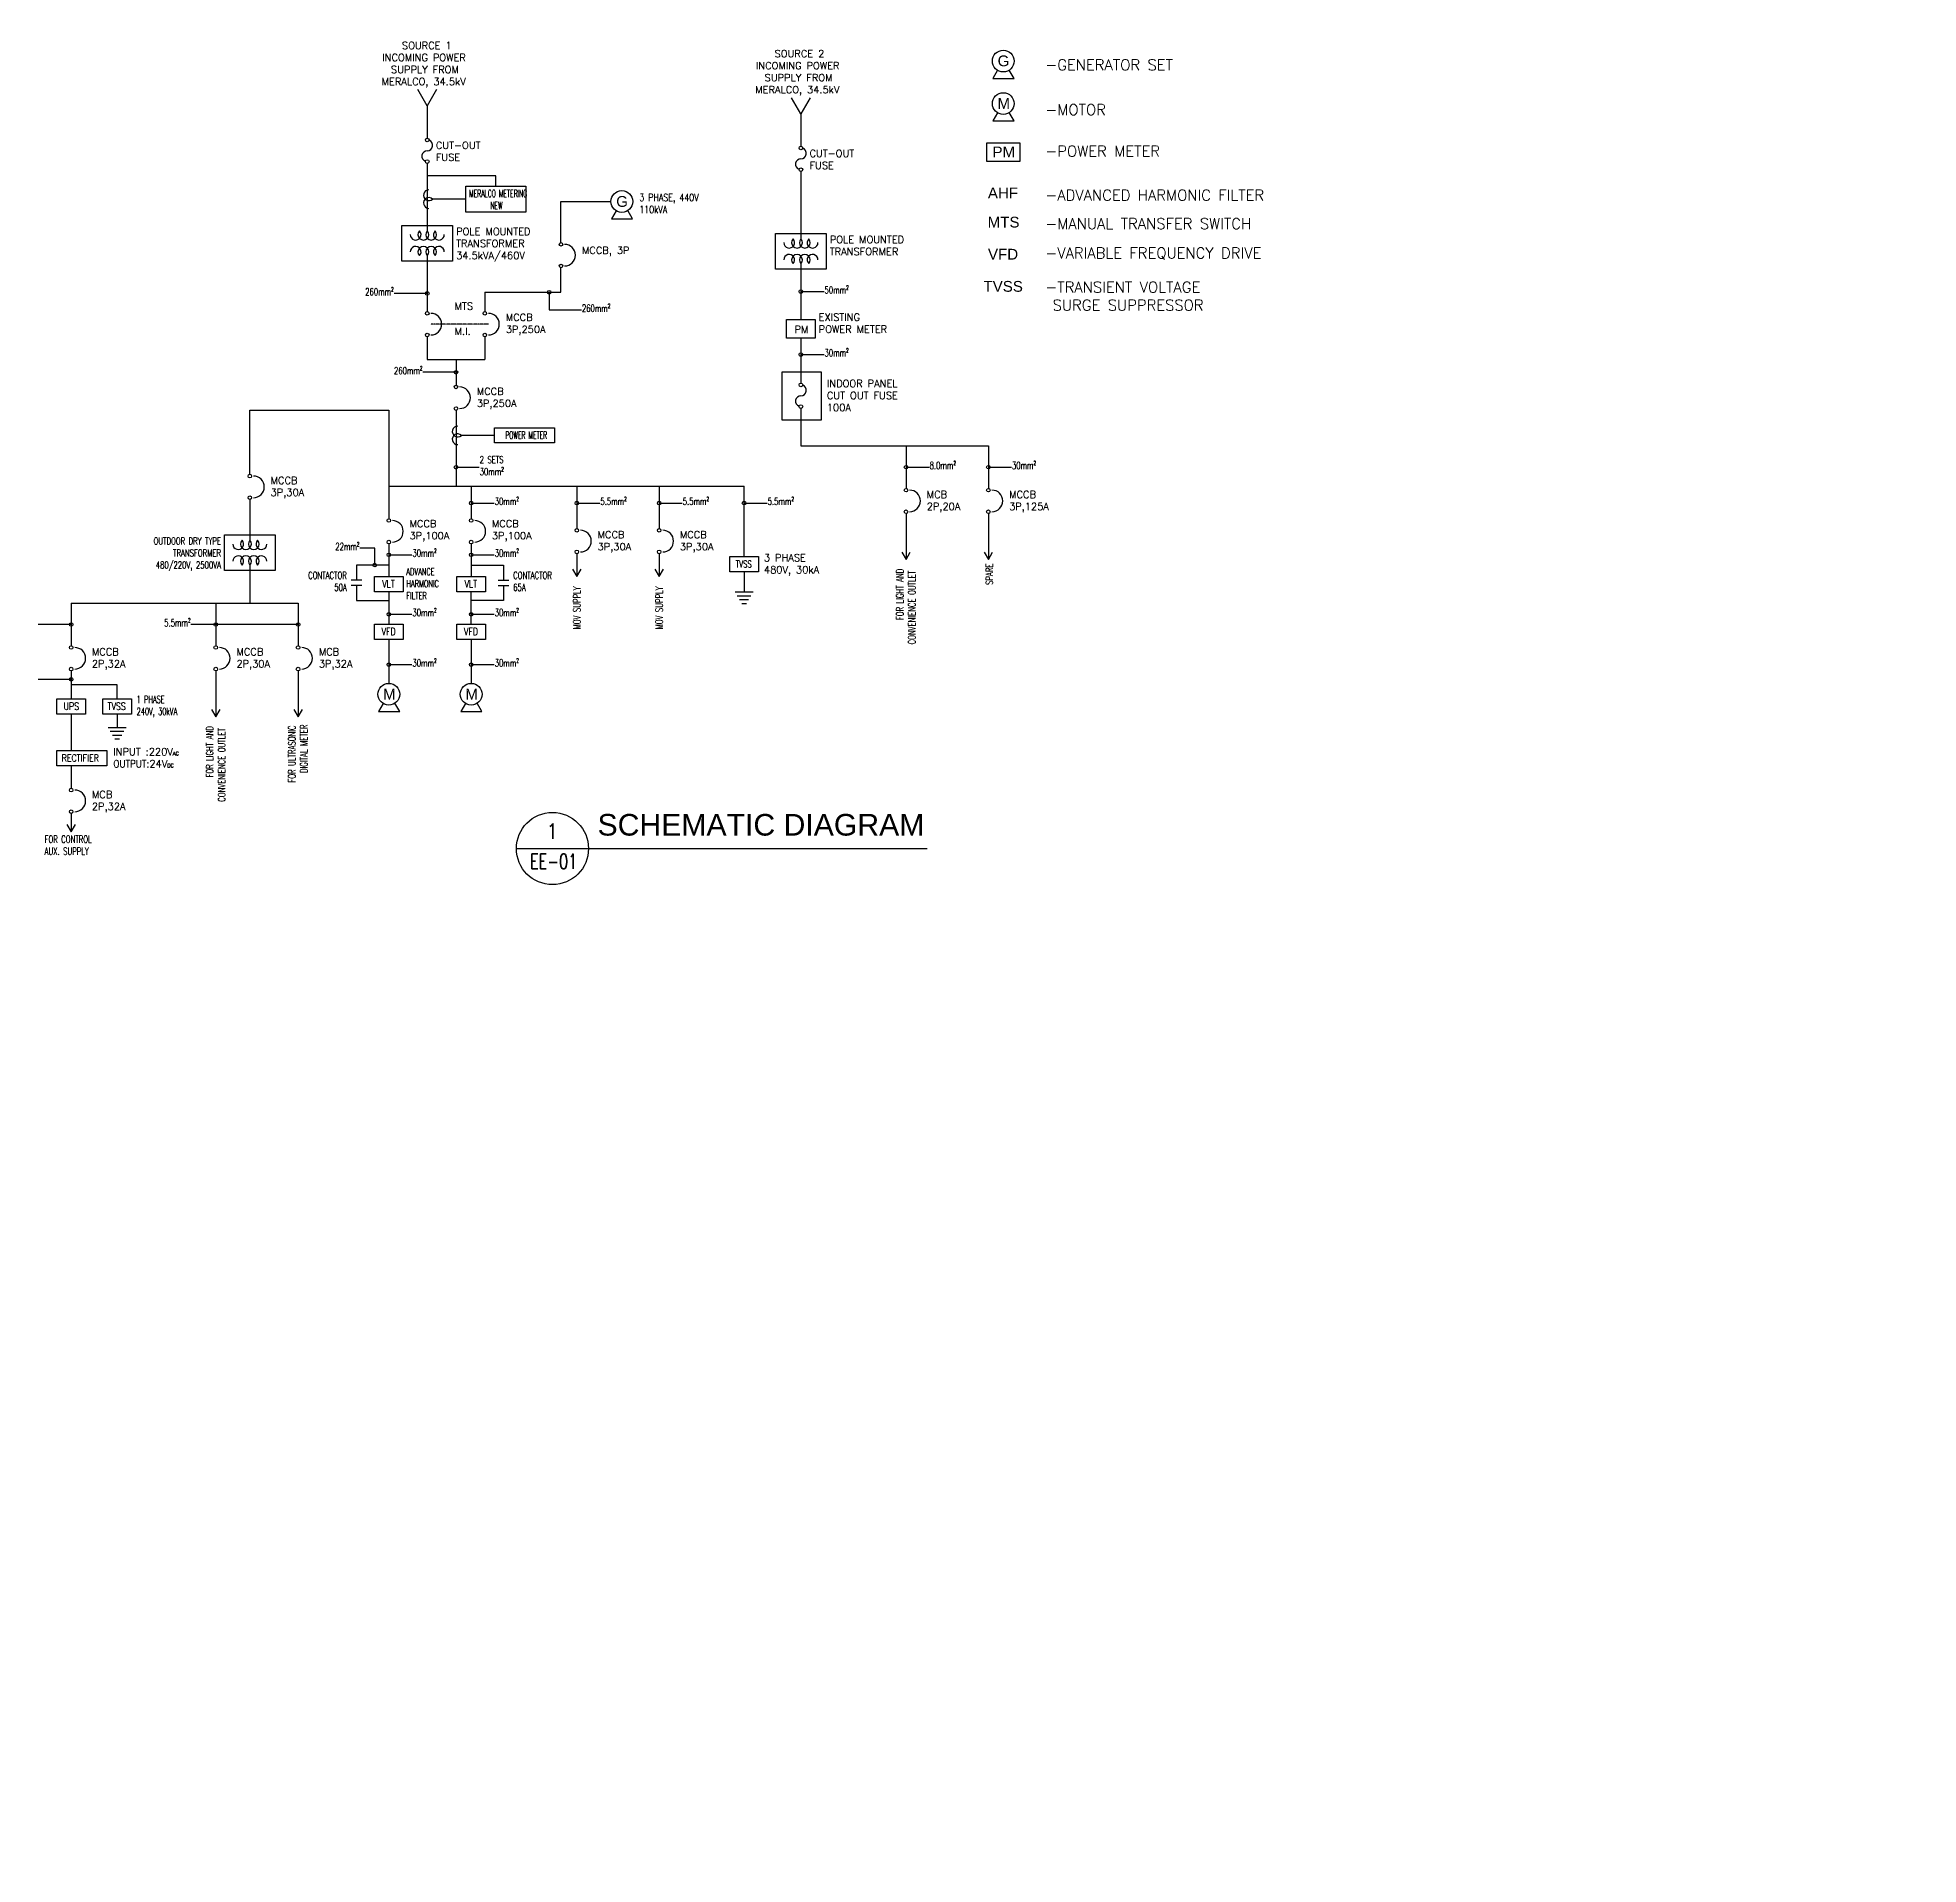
# Model space of a CAD drawing. Header units: inches. Extents: x 121959 to 321959, y 15247 to 215247.
# Drawn here: x 217463 to 243587, y 91350 to 116717 of the extents above; entities that cross this region are included whole.
import ezdxf

# ---------------------------------------------------------------- set-up
doc = ezdxf.new("R2010")
doc.units = ezdxf.units.IN
doc.header["$LTSCALE"] = 10
doc.header["$MEASUREMENT"] = 0
doc.linetypes.add('HIDDEN', pattern=[0.375, 0.25, -0.125])
doc.layers.get('0').update_dxf_attribs({"true_color": 0xc2ced6})
doc.layers.add('lighting', color=30, linetype='Continuous')
doc.styles.get("Standard").update_dxf_attribs({"font": 'arial.ttf'})
doc.dimstyles.get("Standard").update_dxf_attribs({"dimtxt": 0.18, "dimasz": 0.18, "dimexe": 0.18, "dimexo": 0.0625, "dimgap": 0.09, "dimtad": 0, "dimtih": 1, "dimtoh": 1, "dimdec": 4, "dimzin": 0, "dimdsep": 46, "dimtxsty": 'Standard', "dimcen": 0.09, "dimadec": 0, "dimazin": 0, "dimtfac": 1, "dimtdec": 4, "dimtofl": 0, "dimtmove": 0, "dimatfit": 3, "dimfxl": 1, "dimtolj": 1, "dimtzin": 0, "dimarcsym": 0})

msp = doc.modelspace()

# ---------------------------------------------------------------- linework, layer by layer
at = {"color": 1}
for points in [[(230798, 116263), (230733, 116151), (231026, 116151), (230959, 116266)], [(223005, 115995), (222875, 115770), (222745, 115995)], [(222875, 115770), (222875, 115321)], [(228195, 115883), (228065, 115658), (227935, 115883)], [(228065, 115658), (228065, 115209)], [(230798, 115673), (230733, 115561), (231026, 115561), (230959, 115676)], [(222875, 114971), (222875, 114033)], [(228065, 114859), (228065, 113922)], [(224732, 113871), (224732, 114441), (225427, 114441)], [(225500, 114312), (225435, 114200), (225728, 114200), (225662, 114315)], [(222875, 113690), (222875, 112913)], [(223675, 113181), (224732, 113181), (224732, 113521)], [(228065, 113578), (228065, 112801)], [(223675, 113181), (223675, 112913)], [(222875, 112563), (222875, 112247)], [(223675, 112563), (223675, 112247)], [(228065, 112543), (228065, 111919)], [(222875, 112247), (223675, 112247)], [(223275, 112247), (223275, 111891)], [(228065, 111569), (228065, 111047), (230669, 111047)], [(220411, 110653), (220411, 111542), (222341, 111542), (222341, 110488)], [(223275, 111541), (223275, 110488)], [(229525, 111047), (229525, 110458)], [(230669, 111047), (230669, 110458)], [(220411, 110303), (220411, 109736)], [(222341, 110488), (222341, 110036)], [(222341, 110488), (227276, 110488)], [(223485, 110488), (223485, 110036)], [(224953, 110488), (224953, 109900)], [(226096, 110488), (226096, 109900)], [(227276, 109510), (227276, 110488)], [(229525, 110108), (229525, 109470)], [(230669, 110108), (230669, 109470)], [(222341, 109686), (222341, 109234)], [(223485, 109686), (223485, 109234)], [(224953, 109550), (224953, 109234)], [(226096, 109550), (226096, 109234)], [(229466, 109573), (229525, 109470), (229585, 109573)], [(230609, 109573), (230669, 109470), (230728, 109573)], [(220411, 109393), (220411, 108862)], [(222341, 109392), (221891, 109392), (221891, 109185)], [(223485, 109392), (223935, 109392), (223935, 109185)], [(224893, 109337), (224953, 109234), (225012, 109337)], [(226037, 109337), (226096, 109234), (226156, 109337)], [(227276, 109299), (227276, 109020)], [(221966, 109185), (221816, 109185)], [(221966, 109110), (221816, 109110)], [(221891, 109110), (221891, 108902), (222341, 108902)], [(222341, 109023), (222341, 108572)], [(223935, 109110), (223935, 108902), (223485, 108902)], [(223485, 108572), (223485, 109023)], [(223860, 109185), (224010, 109185)], [(223860, 109110), (224010, 109110)], [(227150, 109020), (227401, 109020)], [(227181, 108967), (227370, 108967)], [(217929, 108862), (221081, 108862)], [(217929, 108862), (217929, 108273)], [(219937, 108862), (219937, 108273)], [(221081, 108862), (221081, 108273)], [(227212, 108913), (227339, 108913)], [(227243, 108860), (227309, 108860)], [(222341, 108361), (222341, 107749)], [(223485, 108361), (223485, 107749)], [(217929, 107923), (217929, 107535)], [(219937, 107923), (219937, 107285)], [(221081, 107923), (221081, 107285)], [(218567, 107535), (218567, 107729), (217929, 107729)], [(219878, 107388), (219937, 107285), (219997, 107388)], [(221021, 107388), (221081, 107285), (221140, 107388)], [(222264, 107470), (222199, 107357), (222492, 107357), (222425, 107473)], [(223407, 107470), (223342, 107357), (223635, 107357), (223568, 107473)], [(217929, 107324), (217929, 106817)], [(218441, 107139), (218692, 107139)], [(218567, 107324), (218567, 107139)], [(218472, 107085), (218662, 107085)], [(218503, 107032), (218631, 107032)], [(218534, 106978), (218600, 106978)], [(217929, 106606), (217929, 106293)], [(217929, 105943), (217929, 105689)], [(217869, 105792), (217929, 105689), (217988, 105792)], [(224112, 105456), (229819, 105456)]]:
    msp.add_lwpolyline(points, dxfattribs=at)
for points in [[(230648, 115257), (231107, 115257), (231107, 114997), (230648, 114997)], [(223411, 114654), (224242, 114654), (224242, 114295), (223411, 114295)], [(222523, 114110), (223228, 114110), (223228, 113614), (222523, 113614)], [(227713, 113998), (228418, 113998), (228418, 113502), (227713, 113502)], [(227866, 112801), (228264, 112801), (228264, 112543), (227866, 112543)], [(227806, 112076), (228346, 112076), (228346, 111406), (227806, 111406)], [(223811, 111300), (224642, 111300), (224642, 111089), (223811, 111089)], [(220058, 109812), (220763, 109812), (220763, 109316), (220058, 109316)], [(227077, 109510), (227475, 109510), (227475, 109299), (227077, 109299)], [(222142, 109234), (222540, 109234), (222540, 109023), (222142, 109023)], [(223286, 109234), (223684, 109234), (223684, 109023), (223286, 109023)], [(222142, 108572), (222540, 108572), (222540, 108361), (222142, 108361)], [(223286, 108572), (223684, 108572), (223684, 108361), (223286, 108361)], [(217730, 107535), (218128, 107535), (218128, 107324), (217730, 107324)], [(218368, 107535), (218766, 107535), (218766, 107324), (218368, 107324)], [(217730, 106817), (218426, 106817), (218426, 106606), (217730, 106606)]]:
    msp.add_lwpolyline(points, close=True, dxfattribs=at)
at = {"color": 1, "linetype": 'HIDDEN'}
msp.add_lwpolyline([(223725, 112738), (222925, 112738)], dxfattribs=at)
msp.add_circle((221959, 115247), 100000)
at = {"color": 1}
for centre, radius in [((230876, 116392), 151), ((230876, 115801), 151), ((222875, 115296), 25), ((228065, 115184), 25), ((222875, 114996), 25), ((228065, 114884), 25), ((225578, 114441), 151), ((224732, 113846), 25), ((224732, 113546), 25), ((222875, 112888), 25), ((223675, 112888), 25), ((222875, 112588), 25), ((223675, 112588), 25), ((223275, 111866), 25), ((228065, 111894), 25), ((223275, 111566), 25), ((228065, 111594), 25), ((220411, 110628), 25), ((220411, 110328), 25), ((229525, 110433), 25), ((230669, 110433), 25), ((222341, 110011), 25), ((223485, 110011), 25), ((229525, 110133), 25), ((230669, 110133), 25), ((222341, 109711), 25), ((223485, 109711), 25), ((224953, 109875), 25), ((226096, 109875), 25), ((224953, 109575), 25), ((226096, 109575), 25), ((217929, 108248), 25), ((219937, 108248), 25), ((221081, 108248), 25), ((217929, 107948), 25), ((219937, 107948), 25), ((221081, 107948), 25), ((222341, 107598), 151), ((223485, 107598), 151), ((217929, 106268), 25), ((217929, 105968), 25), ((224614, 105456), 501)]:
    msp.add_circle(centre, radius, dxfattribs=at)
for centre, radius, start, end in [((222875, 115221), 75, 270, 70.8119), ((222875, 115071), 75, 90, 250.8119), ((228065, 114959), 75, 90, 250.8119), ((228065, 115109), 75, 270, 70.8119), ((222898, 114529), 75, 90, 313.9908), ((222898, 114421), 75, 46.0092, 270), ((222714, 113981), 75, 180, 43.9908), ((222821, 113981), 75, 136.0092, 43.9908), ((222929, 113981), 75, 136.0092, 43.9908), ((223037, 113981), 75, 136.0092, 0), ((227903, 113870), 75, 180, 43.9908), ((228011, 113870), 75, 136.0092, 43.9908), ((228119, 113870), 75, 136.0092, 43.9908), ((228227, 113870), 75, 136.0092, 0), ((222714, 113742), 75, 316.0092, 180), ((222821, 113742), 75, 316.0092, 223.9908), ((222929, 113742), 75, 316.0092, 223.9908), ((223037, 113742), 75, 0, 223.9908), ((224782, 113696), 150, 270, 90), ((227903, 113631), 75, 316.0092, 180), ((228011, 113631), 75, 316.0092, 223.9908), ((228119, 113631), 75, 316.0092, 223.9908), ((228227, 113631), 75, 0, 223.9908), ((222925, 112738), 150, 270, 90), ((223725, 112738), 150, 270, 90), ((223325, 111716), 150, 270, 90), ((228065, 111819), 75, 270, 70.8119), ((228065, 111669), 75, 90, 250.8119), ((223298, 111248), 75, 90, 313.9908), ((223298, 111140), 75, 46.0092, 270), ((220461, 110478), 150, 270, 90), ((229575, 110283), 150, 270, 90), ((230719, 110283), 150, 270, 90), ((222391, 109861), 150, 270, 90), ((223535, 109861), 150, 270, 90), ((220249, 109684), 75, 180, 43.9908), ((220357, 109684), 75, 136.0092, 43.9908), ((220465, 109684), 75, 136.0092, 43.9908), ((220573, 109684), 75, 136.0092, 0), ((225003, 109725), 150, 270, 90), ((226146, 109725), 150, 270, 90), ((220249, 109445), 75, 316.0092, 180), ((220357, 109445), 75, 316.0092, 223.9908), ((220465, 109445), 75, 316.0092, 223.9908), ((220573, 109445), 75, 0, 223.9908), ((217979, 108098), 150, 270, 90), ((219987, 108098), 150, 270, 90), ((221131, 108098), 150, 270, 90), ((217979, 106118), 150, 270, 90)]:
    msp.add_arc(centre, radius, start, end, dxfattribs=at)

# ---------------------------------------------------------------- texts
at = {"color": 2}
for s, width, insert, char_height, attachment_point in [('\\pi579.98;{\\Fromans|c0;SOURCE 1\\P\\pi306.17;INCOMING POWER\\P\\pi427.6;SUPPLY FROM\\P\\pi296.65;MERALCO, 34.5kV}', 1893.29, (221944, 116657), 100, 1), ('\\pi565.69;{\\Fromans|c0;SOURCE 2\\P\\pi306.17;INCOMING POWER\\P\\pi427.6;SUPPLY FROM\\P\\pi296.65;MERALCO, 34.5kV}', 1893.29, (227134, 116545), 100, 1), ('\\pi20.68;G', 180.11, (230777, 116469), 150, 1), ('\\A1;{\\Fromans|c0;-GENERATOR SET}', 3147.05, (231459, 116414), 150, 1), ('\\pi18.48;M', 180.11, (230777, 115878), 150, 1), ('\\A1;{\\Fromans|c0;-MOTOR}', 3147.05, (231459, 115791), 150, 1), ('{\\Fromans|c0;CUT-OUT\\PFUSE}', 853.21, (222994, 115271), 100, 1), ('\\A1;{\\Fromans|c0;-POWER METER}', 3147.05, (231459, 115215), 150, 1), ('{\\Fromans|c0;CUT-OUT\\PFUSE}', 853.21, (228184, 115159), 100, 1), ('\\pi-51.097;PM', 180.11, (230777, 115204), 150, 1), ('\\pi540.46;{\\Fromans|c0;\\W0.5;MERALCO METERING\\P\\pi834.51;NEW}', 1809.49, (222916, 114602), 100, 1), ('\\pi20.68;G', 180.11, (225479, 114517), 150, 1), ('{\\Fromans|c0;\\W0.8;3 PHASE, 440V\\P110kVA}', 1527.87, (225821, 114547), 100, 1), ('\\pi-114.69;AHF', 180.11, (230777, 114634), 150, 1), ('\\A1;{\\Fromans|c0;-ADVANCED HARMONIC FILTER}', 4360.53, (231459, 114604), 150, 1), ('\\pi-117.86;MTS', 180.11, (230777, 114230), 150, 1), ('\\A1;{\\Fromans|c0;-MANUAL TRANSFER SWITCH}', 4105.06, (231459, 114208), 150, 1), ('{\\Fromans|c0;POLE MOUNTED\\PTRANSFORMER\\P34.5kVA/460V}', 1558.14, (223276, 114075), 100, 1), ('{\\Fromans|c0;POLE MOUNTED\\PTRANSFORMER}', 1558.14, (228466, 113963), 100, 1), ('{\\Fromans|c0;MCCB, 3P}', 1527.87, (225024, 113814), 100, 1), ('\\pi-113.46;VFD', 180.11, (230777, 113784), 150, 1), ('\\A1;{\\Fromans|c0;-VARIABLE FREQUENCY DRIVE}', 4105.06, (231459, 113802), 150, 1), ('{\\Fromans|c0;\\W0.7;260mm²}', 1402.42, (222409, 113238), 100, 3), ('{\\Fromans|c0;\\W0.7;50mm²}', 1402.42, (228393, 113263), 100, 1), ('\\pi-175.67;TVSS', 180.11, (230777, 113338), 150, 1), ('\\A1;{\\Fromans|c0;-TRANSIENT VOLTAGE\\P SURGE SUPPRESSOR}', 4105.06, (231459, 113327), 150, 1), ('{\\Fromans|c0;MTS}', 853.21, (223255, 113039), 100, 1), ('{\\Fromans|c0;MCCB\\P3P,250A}', 853.21, (223966, 112883), 100, 1), ('{\\Fromans|c0;\\W0.7;260mm²}', 1402.42, (225023, 113009), 100, 1), ('{\\Fromans|c0;EXISTING\\PPOWER METER}', 1558.14, (228312, 112885), 100, 1), ('{\\Fromans|c0;M.I.}', 853.21, (223255, 112688), 100, 1), ('\\pi149.61;{\\Fromans|c0;PM}', 475.42, (227828, 112715), 100, 1), ('{\\Fromans|c0;\\W0.7;30mm²}', 1402.42, (228393, 112390), 100, 1), ('{\\Fromans|c0;\\W0.7;260mm²}', 1402.42, (222809, 112142), 100, 3), ('{\\Fromans|c0;MCCB\\P3P,250A}', 853.21, (223563, 111855), 100, 1), ('{\\Fromans|c0;INDOOR PANEL\\PCUT OUT FUSE\\P100A}', 2136.21, (228426, 111964), 100, 1), ('\\pi642.84;{\\Fromans|c0;\\W0.5;POWER METER}', 1809.49, (223316, 111247), 100, 1), ('{\\Fromans|c0;\\W0.7;2 SETS\\P30mm²}', 1402.42, (223603, 110907), 100, 1), ('{\\Fromans|c0;\\W0.7;8.0mm²}', 1402.42, (229853, 110826), 100, 1), ('{\\Fromans|c0;\\W0.7;30mm²}', 1402.42, (230996, 110826), 100, 1), ('{\\Fromans|c0;MCCB\\P3P,30A}', 853.21, (220699, 110618), 100, 1), ('{\\Fromans|c0;\\W0.7;30mm²}', 1402.42, (223812, 110327), 100, 1), ('{\\Fromans|c0;\\W0.7;5.5mm²}', 1402.42, (225280, 110327), 100, 1), ('{\\Fromans|c0;\\W0.7;5.5mm²}', 1402.42, (226424, 110327), 100, 1), ('{\\Fromans|c0;\\W0.7;5.5mm²}', 1402.42, (227603, 110327), 100, 1), ('{\\Fromans|c0;MCB\\P2P,20A}', 853.21, (229813, 110423), 100, 1), ('{\\Fromans|c0;MCCB\\P3P,125A}', 853.21, (230957, 110423), 100, 1), ('{\\Fromans|c0;MCCB\\P3P,100A}', 853.21, (222629, 110018), 100, 1), ('{\\Fromans|c0;MCCB\\P3P,100A}', 853.21, (223773, 110018), 100, 1), ('\\A1;{\\Fromans|c0;\\W0.7;OUTDOOR DRY TYPE\\PTRANSFORMER\\P480/220V, 2500VA}', 1558.14, (220010, 109777), 100, 3), ('{\\Fromans|c0;MCCB\\P3P,30A}', 853.21, (225241, 109864), 100, 1), ('{\\Fromans|c0;MCCB\\P3P,30A}', 853.21, (226384, 109864), 100, 1), ('{\\Fromans|c0;\\W0.7;22mm²}', 1402.42, (221934, 109700), 100, 3), ('{\\Fromans|c0;\\W0.7;30mm²}', 1402.42, (222669, 109609), 100, 1), ('{\\Fromans|c0;\\W0.7;30mm²}', 1402.42, (223812, 109609), 100, 1), ('{\\Fromans|c0;3 PHASE\\P480V, 30kA}', 1277.18, (227552, 109544), 100, 1), ('{\\Fromans|c0;\\W0.7;CONTACTOR\\P50A}', 853.21, (221758, 109299), 100, 3), ('{\\Fromans|c0;\\W0.6;ADVANCE\\PHARMONIC\\PFILTER}', 853.21, (222586, 109351), 100, 1), ('{\\Fromans|c0;\\W0.7;CONTACTOR\\P65A}', 853.21, (224069, 109299), 100, 1), ('\\pi121.04;{\\Fromans|c0;\\W0.7;TVSS}', 475.42, (227039, 109457), 100, 1), ('\\pi144.37;{\\Fromans|c0;\\W0.8;VLT}', 475.42, (222104, 109182), 100, 1), ('\\pi144.37;{\\Fromans|c0;\\W0.8;VLT}', 475.42, (223248, 109182), 100, 1), ('{\\Fromans|c0;\\W0.7;30mm²}', 1402.42, (222669, 108783), 100, 1), ('{\\Fromans|c0;\\W0.7;30mm²}', 1402.42, (223812, 108783), 100, 1), ('{\\Fromans|c0;\\W0.7;5.5mm²}', 1402.42, (219587, 108641), 100, 3), ('\\pi136.76;{\\Fromans|c0;\\W0.8;VFD}', 475.42, (222104, 108519), 100, 1), ('\\pi136.76;{\\Fromans|c0;\\W0.8;VFD}', 475.42, (223248, 108519), 100, 1), ('{\\Fromans|c0;MCCB\\P2P,32A}', 853.21, (218217, 108238), 100, 1), ('{\\Fromans|c0;MCCB\\P2P,30A}', 853.21, (220225, 108238), 100, 1), ('{\\Fromans|c0;MCB\\P3P,32A}', 853.21, (221369, 108238), 100, 1), ('{\\Fromans|c0;\\W0.7;30mm²}', 1402.42, (222669, 108084), 100, 1), ('{\\Fromans|c0;\\W0.7;30mm²}', 1402.42, (223812, 108084), 100, 1), ('\\pi18.48;M', 180.11, (222243, 107675), 150, 1), ('\\pi18.48;M', 180.11, (223386, 107675), 150, 1), ('\\pi131.04;{\\Fromans|c0;\\W0.8;UPS}', 475.42, (217692, 107482), 100, 1), ('\\pi104.37;{\\Fromans|c0;\\W0.8;TVSS}', 475.42, (218330, 107482), 100, 1), ('{\\Fromans|c0;\\W0.6;1 PHASE\\P240V, 30kVA}', 1255.77, (218839, 107577), 100, 1), ('{\\Fromans|c0;INPUT :220V\\H0.5x;AC\\P\\H2x;\\W0.9;OUTPUT\\W1;:24V\\H0.5x;DC}', 1255.77, (218514, 106850), 100, 1), ('\\pi-36.578;{\\Fromans|c0;\\W0.8;RECTIFIER}', 475.42, (217833, 106764), 100, 1), ('{\\Fromans|c0;MCB\\P2P,32A}', 853.21, (218217, 106257), 100, 1), ('\\pi258.08;SCHEMATIC DIAGRAM', 5006.13, (224982, 105936), 300, 1), ('{\\Fromans|c0;\\W0.7;FOR CONTROL AUX. SUPPLY}', 853.21, (217560, 105635), 100, 1)]:
    msp.add_mtext_dynamic_manual_height_columns(s, width=width, gutter_width=1, heights=[0], dxfattribs=dict(at, insert=insert, char_height=char_height, attachment_point=attachment_point))
at = {"color": 2, "char_height": 100, "attachment_point": 1, "rotation": 90}
for s, width, insert in [('\\pi759.35;{\\Fromans|c0;\\W0.7;FOR LIGHT AND\\P\\pi422.68;CONVENIENCE OUTLET }', 1562.68, (229390, 107868)), ('\\pi1249.3;{\\Fromans|c0;\\W0.7;SPARE}', 1562.68, (230633, 107868)), ('{\\Fromans|c0;\\W0.7;MOV SUPPLY}', 853.21, (224903, 108499)), ('{\\Fromans|c0;\\W0.7;MOV SUPPLY}', 853.21, (226047, 108499)), ('\\pi759.35;{\\Fromans|c0;\\W0.7;FOR LIGHT AND\\P\\pi422.68;CONVENIENCE OUTLET }', 1562.68, (219802, 105683)), ('\\pi689.35;{\\Fromans|c0;\\W0.7;FOR ULTRASONIC\\P\\pi822.68;DIGITAL METER}', 1562.68, (220945, 105683))]:
    msp.add_mtext_dynamic_manual_height_columns(s, width=width, gutter_width=1, heights=[0], dxfattribs=dict(at, insert=insert))
at = {"layer": 'lighting', "color": 2, "char_height": 210, "attachment_point": 1}
for s, insert in [('{\\Fromans|c0;1}', (224522, 105801)), ('{\\Fromans|c0;\\W0.7;EE-01}', (224302, 105382))]:
    msp.add_mtext_dynamic_manual_height_columns(s, width=20539.55, gutter_width=1, heights=[0], dxfattribs=dict(at, insert=insert))

# ---------------------------------------------------------------- leaders
at = {"color": 1}
for points, override in [([(223826, 114654), (223826, 114798), (222875, 114798)], {"dimgap": 0.09, "dimtad": 0}), ([(223411, 114475), (222950, 114475)], {"dimgap": 0.09, "dimtad": 0}), ([(222875, 113165), (222415, 113165)], {"dimasz": 50, "dimldrblk": 'Origin'}), ([(224568, 113181), (224568, 112935), (225017, 112935)], {"dimasz": 50, "dimldrblk": 'Origin'}), ([(228065, 113190), (228386, 113190)], {"dimasz": 50, "dimldrblk": 'Origin'}), ([(228065, 112316), (228386, 112316)], {"dimasz": 50, "dimldrblk": 'Origin'}), ([(223275, 112069), (222815, 112069)], {"dimasz": 50, "dimldrblk": 'Origin'}), ([(223811, 111194), (223350, 111194)], {"dimgap": 0.09, "dimtad": 0}), ([(223275, 110751), (223596, 110751)], {"dimasz": 50, "dimldrblk": 'Origin'}), ([(229525, 110752), (229846, 110752)], {"dimasz": 50, "dimldrblk": 'Origin'}), ([(230669, 110752), (230990, 110752)], {"dimasz": 50, "dimldrblk": 'Origin'}), ([(223485, 110253), (223806, 110253)], {"dimasz": 50, "dimldrblk": 'Origin'}), ([(224953, 110253), (225274, 110253)], {"dimasz": 50, "dimldrblk": 'Origin'}), ([(226096, 110253), (226417, 110253)], {"dimasz": 50, "dimldrblk": 'Origin'}), ([(227276, 110253), (227597, 110253)], {"dimasz": 50, "dimldrblk": 'Origin'}), ([(222145, 109392), (222145, 109627), (221940, 109627)], {"dimasz": 50, "dimldrblk": 'Origin'}), ([(222341, 109535), (222662, 109535)], {"dimasz": 50, "dimldrblk": 'Origin'}), ([(223485, 109535), (223806, 109535)], {"dimasz": 50, "dimldrblk": 'Origin'}), ([(222341, 108709), (222662, 108709)], {"dimasz": 50, "dimldrblk": 'Origin'}), ([(223485, 108709), (223806, 108709)], {"dimasz": 50, "dimldrblk": 'Origin'}), ([(217929, 108567), (217469, 108567)], {"dimasz": 50, "dimldrblk": 'Origin'}), ([(221081, 108567), (219593, 108567)], {"dimasz": 50, "dimldrblk": 'Origin'}), ([(219937, 108567), (219593, 108567)], {"dimasz": 50, "dimldrblk": 'Origin'}), ([(222341, 108010), (222662, 108010)], {"dimasz": 50, "dimldrblk": 'Origin'}), ([(223485, 108010), (223806, 108010)], {"dimasz": 50, "dimldrblk": 'Origin'}), ([(217929, 107805), (217469, 107805)], {"dimasz": 50, "dimldrblk": 'Origin'})]:
    msp.add_leader(points, dimstyle='Standard', override=override, dxfattribs=at)

doc.saveas('drawing.dxf')
